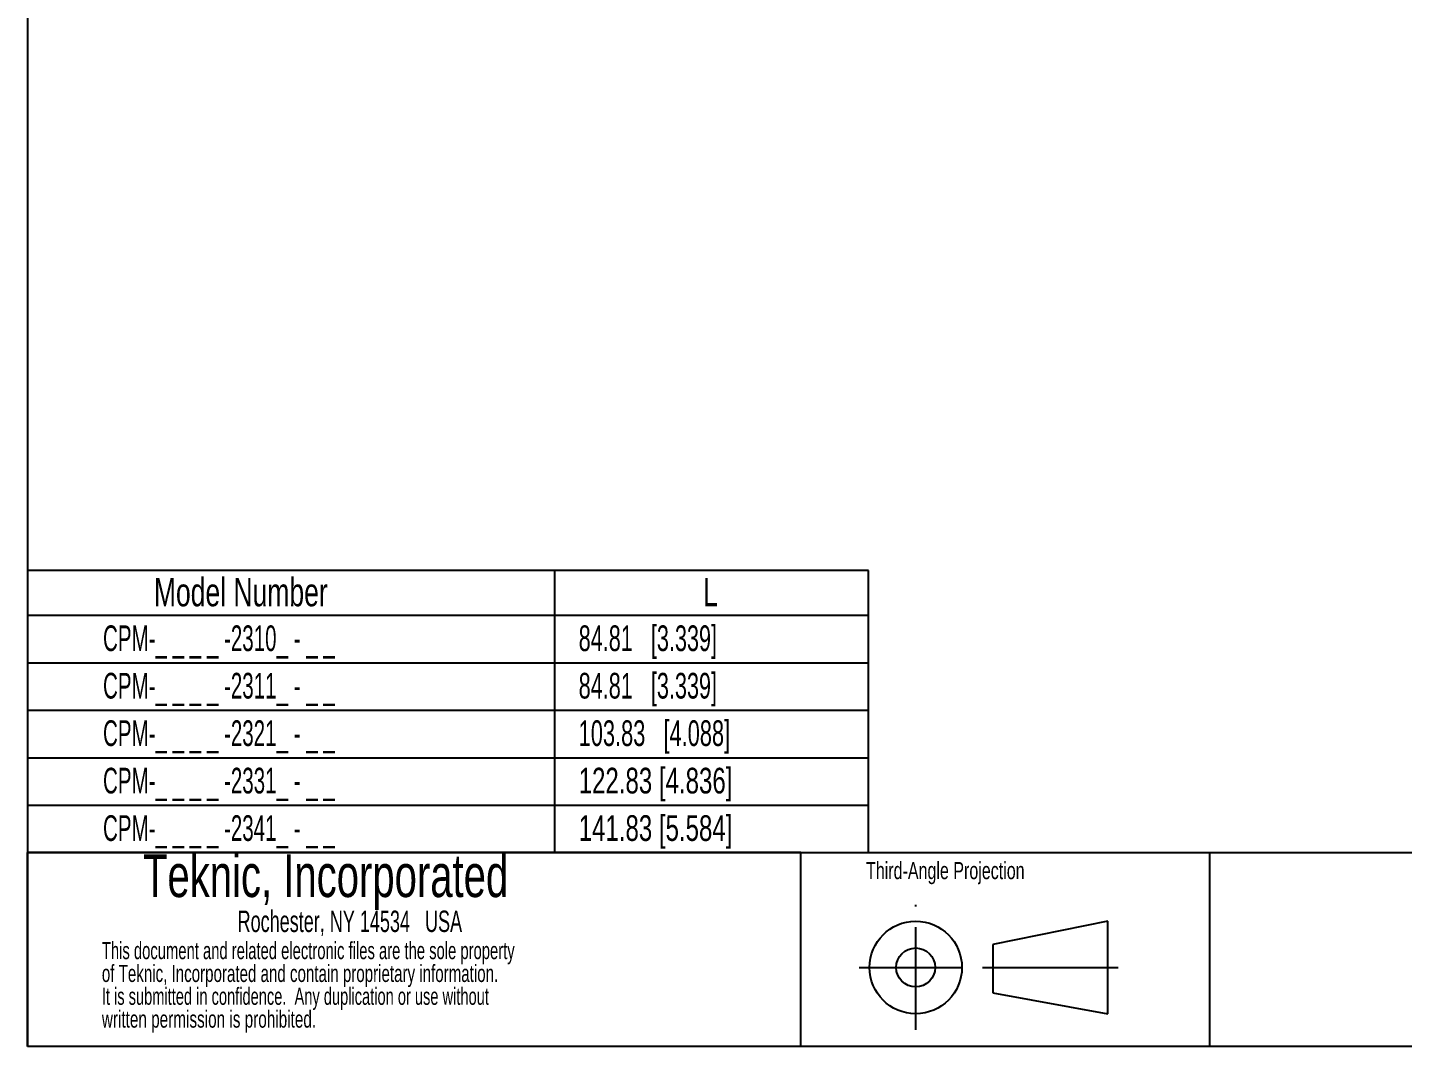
# Model space of a CAD drawing. Extents: x 0.3 to 16.8, y 0.3 to 10.8.
# Drawn here: x 0.25 to 6.94, y 0.27 to 5.22 of the extents above; entities that cross this region are included whole.
import ezdxf
from ezdxf.enums import TextEntityAlignment as Align

# ---------------------------------------------------------------- set-up
doc = ezdxf.new("R2010")
doc.units = 0
doc.linetypes.add('CENTERX2', pattern=[0.8, 0.5, -0.1, 0.1, -0.1])
doc.layers.get('0').update_dxf_attribs({"linetype": 'CONTINUOUS'})
doc.layers.add('FORMAT', color=7, linetype='CONTINUOUS')

# ---------------------------------------------------------------- blocks, each defined once
blk = doc.blocks.new('SW_NOTE_0')
at = {"color": 0, "linetype": 'CONTINUOUS'}
for s, width, p in [('This document and related electronic files are the sole property ', 0.646154, (0, 0)), ('of Teknic, Incorporated and contain proprietary information. ', 0.659836, (0, -0.1111)), ('It is submitted in confidence.  Any duplication or use without ', 0.638889, (0, -0.2222)), ('written permission is prohibited.', 0.668182, (0, -0.3333))]:
    blk.add_text(s, height=0.083333, dxfattribs=dict(at, width=width)).set_placement(p, align=Align.BOTTOM_LEFT)
blk = doc.blocks.new('SW_NOTE_1')
at = {"color": 0, "linetype": 'CONTINUOUS'}
for s, height, width, p in [('Teknic, Incorporated', 0.208333, 0.7, (0, 0)), ('Rochester, NY 14534   USA', 0.104167, 0.63, (0.4605, -0.1389))]:
    blk.add_text(s, height=height, dxfattribs=dict(at, width=width)).set_placement(p, align=Align.BOTTOM_LEFT)
blk = doc.blocks.new('SW_TABLEANNOTATION_0')
at = {"layer": 'FORMAT', "color": 0}
for p, q in [((0, 0), (0, -1.3721)), ((4.0925, 0), (0, 0)), ((2.5644, 0), (2.5644, -1.3721)), ((4.0925, -1.3721), (4.0925, 0)), ((0, -0.2175), (4.0925, -0.2175)), ((0, -0.4485), (4.0925, -0.4485)), ((0, -0.6794), (4.0925, -0.6794)), ((0, -0.9103), (4.0925, -0.9103)), ((0, -1.1412), (4.0925, -1.1412)), ((0, -1.3721), (4.0925, -1.3721))]:
    blk.add_line(p, q, dxfattribs=at)
for s, height, width, p in [('Model Number', 0.137795, 0.7, (0.6151, -0.2151)), ('L', 0.1378, 0.7, (3.2881, -0.2151)), ('CPM-_ _ _ _ -2310_ - _ _', 0.125, 0.597917, (0.3675, -0.4292)), ('84.81   [3.339]', 0.125, 0.63, (2.6825, -0.4292)), ('CPM-_ _ _ _ -2311_ - _ _', 0.125, 0.597917, (0.3675, -0.6601)), ('84.81   [3.339]', 0.125, 0.63, (2.6825, -0.6601)), ('CPM-_ _ _ _ -2321_ - _ _', 0.125, 0.597917, (0.3675, -0.891)), ('103.83   [4.088]', 0.125, 0.634375, (2.6825, -0.891)), ('CPM-_ _ _ _ -2331_ - _ _', 0.125, 0.597917, (0.3675, -1.1219)), ('122.83 [4.836]', 0.125, 0.7, (2.6825, -1.1219)), ('CPM-_ _ _ _ -2341_ - _ _', 0.125, 0.597917, (0.3675, -1.3528)), ('141.83 [5.584]', 0.125, 0.7, (2.6825, -1.3528))]:
    blk.add_text(s, height=height, dxfattribs=dict(at, width=width)).set_placement(p, align=Align.BOTTOM_LEFT)

msp = doc.modelspace()

# ---------------------------------------------------------------- linework, layer by layer
at = {"color": 7, "linetype": 'CONTINUOUS'}
for p, q in [((0.2513, 10.7671), (0.2513, 0.2671)), ((0.2513, 0.2671), (0.2513, 1.2104)), ((4.0147, 1.2104), (0.2513, 1.2104)), ((4.0147, 1.2104), (16.7513, 1.2104)), ((4.0147, 0.2671), (4.0147, 1.2104)), ((5.509, 0.8766), (4.949, 0.7629)), ((5.509, 0.4266), (5.509, 0.8766)), ((4.949, 0.7629), (4.949, 0.5277)), ((4.949, 0.5277), (5.509, 0.4266)), ((16.7513, 0.2671), (0.2513, 0.2671))]:
    msp.add_line(p, q, dxfattribs=at)
at = {"color": 7, "linetype": 'CENTERX2'}
for p, q in [((4.574, 0.3476), (4.574, 0.9556)), ((4.299, 0.6516), (4.849, 0.6516))]:
    msp.add_line(p, q, dxfattribs=at)
at = {"color": 7, "linetype": 'CONTINUOUS'}
for radius in [0.225, 0.0947]:
    msp.add_circle((4.574, 0.6516), radius, dxfattribs=at)
at = {"layer": 'FORMAT'}
for p, q in [((6.0045, 1.2104), (6.0045, 0.2671)), ((4.899, 0.6516), (5.559, 0.6516))]:
    msp.add_line(p, q, dxfattribs=at)

# ---------------------------------------------------------------- block references
at = {"color": 7, "linetype": 'CONTINUOUS'}
for name, p in [('SW_NOTE_1', (0.8133, 0.9316)), ('SW_NOTE_0', (0.6131, 0.667))]:
    msp.add_blockref(name, p, dxfattribs=at)
at = {"layer": 'FORMAT'}
msp.add_blockref('SW_TABLEANNOTATION_0', (0.2513, 2.5824), dxfattribs=at)

# ---------------------------------------------------------------- texts
at = {"color": 7, "linetype": 'CONTINUOUS', "width": 0.7}
msp.add_text('Third-Angle Projection', height=0.083333, dxfattribs=at).set_placement((4.3323, 1.0562), align=Align.BOTTOM_LEFT)

doc.saveas('drawing.dxf')
